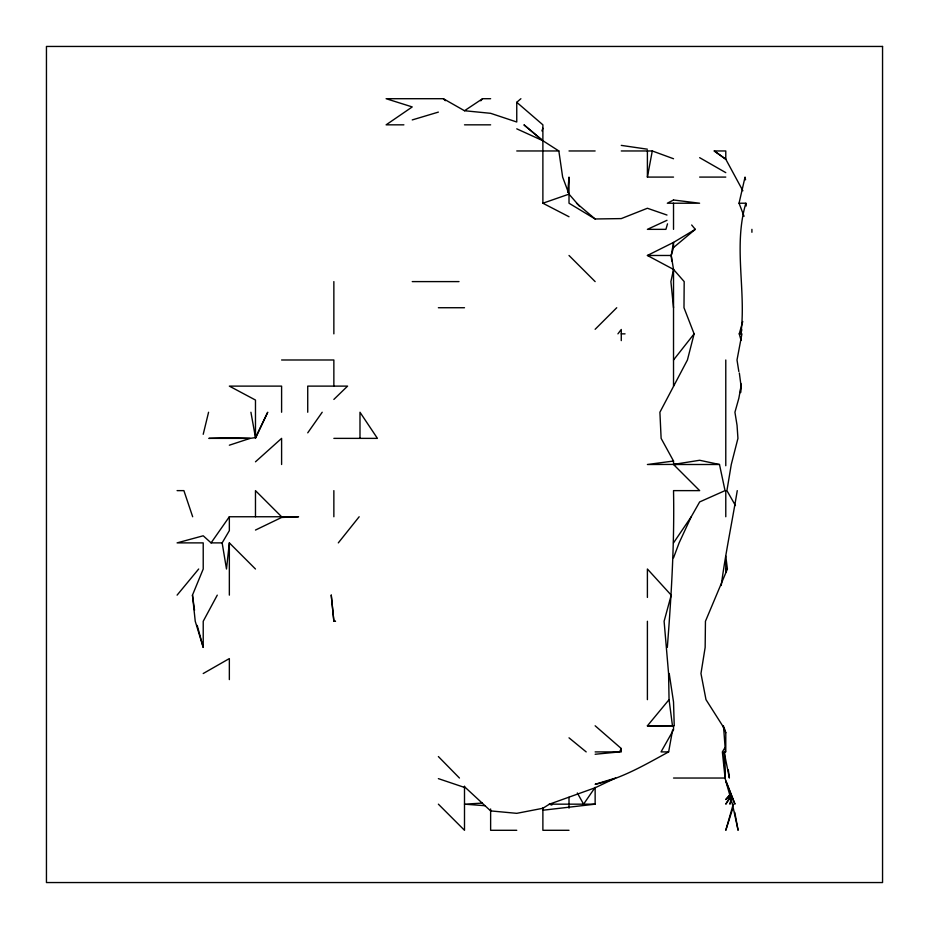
<?xml version="1.0" encoding="UTF-8"?>
<svg xmlns="http://www.w3.org/2000/svg" width="929" height="929" viewBox="0 0 929 929"><rect width="100%" height="100%" fill="white"/><g stroke="black" fill="none" stroke-linecap="round" stroke-linejoin="round"><path stroke-width="1.39" d="M740.727 386.116L740.541 392.653L740.877 383.503M673.525 542.884L691.234 516.756L699.653 501.927L725.038 490.628L719.487 464.5L673.525 464.5L699.653 490.628L673.525 490.628C674.535 542.977 671.377 595.234 667.324 647.397M741.075 340.397L739.252 333.859L740.901 333.859C746.324 290.417 733.178 246.139 745.871 203.219L739.054 203.219L745.046 177.091L745.546 179.843M567.77 192.222L569.012 177.091L569.012 203.219L595.141 218.977L621.269 218.594L647.397 208.259L666.987 215.04M721.241 585.514C725.433 553.742 732.064 522.319 737.254 490.628M255.475 569.012L229.347 542.884L226.49 569.012L222.147 542.884L229.347 530.645L229.347 516.756L298.569 516.756L281.603 517.465L255.475 530.053M671.725 260.979L671.237 255.475L673.525 242.411L695.287 229.347L691.664 224.992M741.934 333.859L737.011 359.987L738.845 371.577M464.5 786.712L490.628 810.901L516.756 813.339L542.884 808.276L549.445 804.166L595.141 787.769L615.637 778.037L595.141 784.308C621.664 778.676 645.086 764.695 668.636 751.909L672.608 729.904M673.525 177.091L647.397 177.091L652.286 150.962L673.525 158.743M673.525 461.028L647.397 464.5L673.525 464.419L673.525 461.028L661.123 438.372L659.904 412.244L687.425 359.987L694.114 333.859L683.988 307.731L684.185 281.603L673.525 269.422L647.397 255.475L673.525 242.411L673.525 247.532L671.237 255.475L673.525 269.422L670.901 281.603L673.525 307.731M740.901 333.859L741.806 329.737M203.219 434.296L208.572 412.244M731.646 797.291L729.88 804.166L731.506 800.241M739.252 333.859L742.759 321.48M733.248 804.166L725.793 830.294L732.354 809.67M667.51 223.843L665.919 229.347L647.397 229.347L666.987 220.312M541.909 130.931L542.884 128.26M673.525 557.841L679.111 542.884L691.234 516.756M217.27 595.141L203.219 621.269L203.219 647.397L195.241 621.269L192.466 595.141L203.219 569.012L203.219 542.884L177.091 542.884L203.219 535.789L211.08 542.884L222.147 542.884M725.781 572.496L725.781 556.065L727.407 569.012L705.448 621.269L705.157 647.397L700.965 673.525L705.994 699.653L722.599 725.781L725.781 732.679L725.781 751.909M229.347 445.2L250.122 438.372L229.347 437.733L208.851 438.372L250.122 438.372L255.475 437.594L267.726 412.244L255.475 438.372L255.475 400.051L229.347 386.116L281.603 386.116L281.603 412.244M595.141 725.781L621.269 748.519L619.55 751.909L595.141 754.255M730.751 795.456L725.781 804.166L729.915 798.232M725.096 747.427L722.367 751.909L725.096 778.037L724.376 751.909L724.852 778.037L734.978 804.166L726.292 782.264M211.08 542.884L229.347 516.756M307.731 432.833L322.2 412.244M617.924 333.859L621.269 329.481L621.269 340.618M673.525 359.987L694.114 333.859M338.307 542.884L359.175 516.756M647.397 597.428L647.397 569.012L671.214 595.141L664.107 621.269L668.578 673.525L669.054 699.653L647.397 725.828L673.525 725.781L673.525 729.811L661.042 751.909L668.636 751.909M177.091 595.141L198.678 569.012M729.416 795.247L725.781 799.544L729.706 795.445M480.757 100.808L482.569 98.706L490.628 98.706M595.141 329.296L616.74 307.731M333.859 399.424L347.585 386.116L307.731 386.116L307.731 412.244M255.475 461.806L281.603 438.372L281.603 464.5M403.894 124.834L386.116 124.834L412.244 106.928L386.116 98.706L443.354 98.706L464.5 110.737L490.628 113.315L516.756 122.001L516.756 102.295L520.902 98.706M673.525 247.532L695.287 229.347M464.5 110.737L482.569 98.706M203.219 673.525L229.347 658.58L229.347 679.598M516.756 102.295L542.884 124.834L542.884 203.219L569.012 194.138L579.475 206.203M412.244 119.922L438.372 112.107M577.339 792.971L583.586 804.166L595.141 787.386L595.141 804.166L542.884 810.227M482.372 803.097L464.5 804.166L485.124 805.722M647.397 725.828L672.468 725.781L669.054 699.653M464.5 124.834L490.628 124.834M516.756 150.962L558.84 150.962L562.649 177.091L569.012 194.138M569.012 150.962L595.141 150.962M621.269 150.962L652.286 150.962M714.262 150.962L725.781 159.219L714.262 150.962L725.781 150.962L725.781 159.219L742.863 190.782M699.653 177.091L725.781 177.091M647.397 255.475L671.237 255.475M412.244 281.603L459.007 281.603M438.372 307.731L464.5 307.731M621.269 333.859L625.043 333.859M281.603 359.987L333.859 359.987L333.859 386.116M333.859 438.372L377.429 438.372L359.987 412.244L359.987 438.372M177.091 490.628L183.896 490.628L192.675 516.756M725.781 569.012L727.407 569.012M333.859 621.269L335.532 621.269L333.859 621.106L331.247 595.141L333.859 621.106M722.599 725.781L723.494 725.781M595.141 751.909L621.269 751.909L621.269 748.519M673.525 778.037L724.399 778.037M595.141 804.166L549.225 804.166L551.872 805.06M516.756 830.294L490.628 830.294L490.628 808.985M569.012 830.294L542.884 830.294L542.884 807.8M676.312 464.5L673.525 464.419L699.653 460.273L719.487 464.5M621.269 145.388L647.397 149.197M438.372 778.63L464.5 787.432M516.756 128.829L542.884 140.72L558.84 150.962M542.884 203.219L569.012 216.747M699.653 157.675L725.781 172.643M569.012 737.835L586.187 751.909M542.884 140.72L523.944 124.834L542.884 140.767M576.537 203.219L595.141 218.977M443.354 98.706L445.363 100.704M569.012 255.475L595.141 281.603M281.603 516.756L255.475 490.628L255.475 516.756M438.372 804.166L464.5 830.294L464.5 786.143M438.372 756.554L459.449 778.037M735.466 505.562L726.919 490.628L731.274 464.5L737.94 438.372L737.045 425.308L734.932 412.244L738.845 398.262L741.063 386.116L739.345 373.052M739.054 203.219L744.059 216.283M723.877 726.931L725.781 732.679M725.781 780.975L732.424 804.166L738.102 830.294L734.781 812.41M197.192 625.391L203.219 647.397M724.121 751.909L729.37 778.037L728.301 769.781M250.923 412.244L255.475 437.594M192.466 595.141L194.544 610.272M669.217 673.525L673.525 701.976L674.233 725.781M745.871 203.219L746.208 205.971M723.598 727.152L725.433 751.909M751.909 229.347L751.909 232.285M725.781 359.987L725.781 465.743M725.781 490.628L725.781 516.756M673.525 203.219L673.525 229.347M673.525 269.422L673.525 386.116M647.397 150.962L647.397 177.091M647.397 621.269L647.397 699.653M569.012 797.291L569.012 808.16M333.859 281.603L333.859 333.859M333.859 490.628L333.859 516.756M229.347 542.884L229.347 595.141M673.525 200.002L667.324 203.219L699.595 203.219L673.525 200.002M882.55 46.45L46.45 46.45L46.45 882.55L882.55 882.55L882.55 46.45"/></g></svg>
